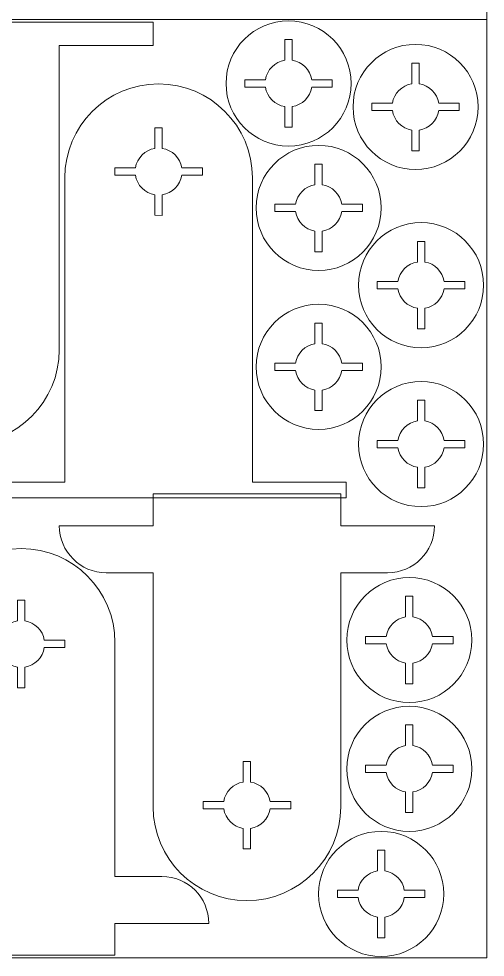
# Model space of a CAD drawing. Header units: centimetres. Extents: x -226 to -75, y 0 to 222.
# Drawn here: x -140.81 to -125.89, y 162.27 to 192.27 of the extents above; entities that cross this region are included whole.
import ezdxf

# ---------------------------------------------------------------- set-up
doc = ezdxf.new("R2010")
doc.units = ezdxf.units.CM
doc.header["$MEASUREMENT"] = 0
doc.layers.add('layer 1', color=7, linetype='Continuous')

msp = doc.modelspace()

# ---------------------------------------------------------------- linework, layer by layer
at = {"layer": 'layer 1', "color": 250, "lineweight": 20}
for points in [[(-175.83724, 192.24642), (-125.83724, 192.24642), (-125.83724, 222.24642), (-175.83724, 222.24642), (-175.83724, 192.24642)], [(-175.83724, 162.24642), (-125.83724, 162.24642), (-125.83724, 192.24642), (-175.83724, 192.24642), (-175.83724, 162.24642)]]:
    msp.add_lwpolyline(points, close=True, dxfattribs=at)
at = {"layer": 'layer 1', "color": 1, "lineweight": 9}
for points, knots in [([(-145.51626, 190.66516), (-145.51626, 190.66516), (-145.51626, 189.16515), (-145.51626, 189.16515), (-145.51626, 189.16515), (-145.51626, 189.16515), (-145.51626, 181.68349), (-145.51626, 181.68349), (-145.51626, 181.68349), (-145.51626, 180.02663), (-144.17316, 178.6835), (-142.51627, 178.6835), (-142.51627, 178.6835), (-140.85939, 178.6835), (-139.5163, 180.02663), (-139.5163, 181.68349), (-139.5163, 181.68349), (-139.5163, 181.68349), (-139.5163, 189.16515), (-139.5163, 189.16515), (-139.5163, 189.16515), (-139.5163, 189.16515), (-139.5163, 190.66516), (-139.5163, 190.66516), (-139.5163, 190.66516), (-139.5163, 190.66516), (-139.5163, 191.41517), (-139.5163, 191.41517), (-139.5163, 191.41517), (-139.5163, 191.41517), (-136.51631, 191.41517), (-136.51631, 191.41517), (-136.51631, 191.41517), (-136.51631, 191.41517), (-136.51631, 192.16517), (-136.51631, 192.16517), (-136.51631, 192.16517), (-136.51631, 192.16517), (-148.51653, 192.16517), (-148.51653, 192.16517), (-148.51653, 192.16517), (-148.51653, 192.16517), (-148.51653, 191.41517), (-148.51653, 191.41517), (-148.51653, 191.41517), (-148.51653, 191.41517), (-145.51626, 191.41517), (-145.51626, 191.41517), (-145.51626, 191.41517), (-145.51626, 191.41517), (-145.51626, 190.66516), (-145.51626, 190.66516)], [0, 0, 0, 0, 0.07142857, 0.07142857, 0.07142857, 0.07142857, 0.14285714, 0.14285714, 0.14285714, 0.14285714, 0.21428571, 0.21428571, 0.21428571, 0.21428571, 0.28571429, 0.28571429, 0.28571429, 0.28571429, 0.35714286, 0.35714286, 0.35714286, 0.35714286, 0.42857143, 0.42857143, 0.42857143, 0.42857143, 0.5, 0.5, 0.5, 0.5, 0.57142857, 0.57142857, 0.57142857, 0.57142857, 0.64285714, 0.64285714, 0.64285714, 0.64285714, 0.71428571, 0.71428571, 0.71428571, 0.71428571, 0.78571429, 0.78571429, 0.78571429, 0.78571429, 0.85714286, 0.85714286, 0.85714286, 0.85714286, 1, 1, 1, 1]), ([(-126.11873, 189.45056), (-126.11873, 190.55514), (-127.01426, 191.45063), (-128.11873, 191.45063), (-128.11873, 191.45063), (-129.22332, 191.45063), (-130.1187, 190.55514), (-130.1187, 189.45049), (-130.1187, 189.45049), (-130.11877, 188.34591), (-129.22332, 187.45049), (-128.11873, 187.45049), (-128.11873, 187.45049), (-127.01419, 187.45049), (-126.11873, 188.34598), (-126.11873, 189.45056)], [0, 0, 0, 0, 0.2, 0.2, 0.2, 0.2, 0.4, 0.4, 0.4, 0.4, 0.6, 0.6, 0.6, 0.6, 1, 1, 1, 1]), ([(-128.00203, 188.05047), (-128.00203, 188.05047), (-128.00203, 188.71048), (-128.00203, 188.71048), (-128.00203, 188.71048), (-127.6815, 188.76072), (-127.42891, 189.01331), (-127.37868, 189.33384), (-127.37868, 189.33384), (-127.37868, 189.33384), (-126.71888, 189.33384), (-126.71888, 189.33384), (-126.71888, 189.33384), (-126.71888, 189.33384), (-126.71881, 189.56713), (-126.71881, 189.56713), (-126.71881, 189.56713), (-126.71881, 189.56713), (-127.37868, 189.56713), (-127.37868, 189.56713), (-127.37868, 189.56713), (-127.42891, 189.88774), (-127.6815, 190.14033), (-128.00196, 190.19042), (-128.00196, 190.19042), (-128.00196, 190.19042), (-128.00189, 190.8505), (-128.00189, 190.8505), (-128.00189, 190.8505), (-128.00189, 190.8505), (-128.23526, 190.8505), (-128.23526, 190.8505), (-128.23526, 190.8505), (-128.23526, 190.8505), (-128.23533, 190.19042), (-128.23533, 190.19042), (-128.23533, 190.19042), (-128.55593, 190.1404), (-128.80838, 189.88767), (-128.85868, 189.56713), (-128.85868, 189.56713), (-128.85868, 189.56713), (-129.5187, 189.56713), (-129.5187, 189.56713), (-129.5187, 189.56713), (-129.5187, 189.56713), (-129.51863, 189.33384), (-129.51863, 189.33384), (-129.51863, 189.33384), (-129.51863, 189.33384), (-128.85861, 189.33384), (-128.85861, 189.33384), (-128.85861, 189.33384), (-128.80838, 189.01331), (-128.55579, 188.76072), (-128.2354, 188.71055), (-128.2354, 188.71055), (-128.2354, 188.71055), (-128.2354, 188.05047), (-128.2354, 188.05047), (-128.2354, 188.05047), (-128.2354, 188.05047), (-128.00203, 188.05047), (-128.00203, 188.05047)], [0, 0, 0, 0, 0.05882353, 0.05882353, 0.05882353, 0.05882353, 0.11764706, 0.11764706, 0.11764706, 0.11764706, 0.17647059, 0.17647059, 0.17647059, 0.17647059, 0.23529412, 0.23529412, 0.23529412, 0.23529412, 0.29411765, 0.29411765, 0.29411765, 0.29411765, 0.35294118, 0.35294118, 0.35294118, 0.35294118, 0.41176471, 0.41176471, 0.41176471, 0.41176471, 0.47058824, 0.47058824, 0.47058824, 0.47058824, 0.52941176, 0.52941176, 0.52941176, 0.52941176, 0.58823529, 0.58823529, 0.58823529, 0.58823529, 0.64705882, 0.64705882, 0.64705882, 0.64705882, 0.70588235, 0.70588235, 0.70588235, 0.70588235, 0.76470588, 0.76470588, 0.76470588, 0.76470588, 0.82352941, 0.82352941, 0.82352941, 0.82352941, 0.88235294, 0.88235294, 0.88235294, 0.88235294, 1, 1, 1, 1]), ([(-133.33807, 178.20351), (-133.33807, 178.20351), (-133.33807, 179.70352), (-133.33807, 179.70352), (-133.33807, 179.70352), (-133.33807, 179.70352), (-133.33807, 187.1853), (-133.33807, 187.1853), (-133.33807, 187.1853), (-133.33807, 188.84207), (-134.68124, 190.18528), (-136.33806, 190.18528), (-136.33806, 190.18528), (-137.99495, 190.18528), (-139.33804, 188.84207), (-139.33804, 187.1853), (-139.33804, 187.1853), (-139.33804, 187.1853), (-139.33804, 179.70352), (-139.33804, 179.70352), (-139.33804, 179.70352), (-139.33804, 179.70352), (-139.33804, 178.20351), (-139.33804, 178.20351), (-139.33804, 178.20351), (-139.33804, 178.20351), (-139.33804, 177.45357), (-139.33804, 177.45357), (-139.33804, 177.45357), (-139.33804, 177.45357), (-142.33809, 177.45357), (-142.33809, 177.45357), (-142.33809, 177.45357), (-142.33809, 177.45357), (-142.33809, 176.95355), (-142.33809, 176.95355), (-142.33809, 176.95355), (-142.33809, 176.95355), (-130.33781, 176.95355), (-130.33781, 176.95355), (-130.33781, 176.95355), (-130.33781, 176.95355), (-130.33781, 177.4535), (-130.33781, 177.4535), (-130.33781, 177.4535), (-130.33781, 177.4535), (-133.33807, 177.45357), (-133.33807, 177.45357), (-133.33807, 177.45357), (-133.33807, 177.45357), (-133.33807, 178.20351), (-133.33807, 178.20351)], [0, 0, 0, 0, 0.07142857, 0.07142857, 0.07142857, 0.07142857, 0.14285714, 0.14285714, 0.14285714, 0.14285714, 0.21428571, 0.21428571, 0.21428571, 0.21428571, 0.28571429, 0.28571429, 0.28571429, 0.28571429, 0.35714286, 0.35714286, 0.35714286, 0.35714286, 0.42857143, 0.42857143, 0.42857143, 0.42857143, 0.5, 0.5, 0.5, 0.5, 0.57142857, 0.57142857, 0.57142857, 0.57142857, 0.64285714, 0.64285714, 0.64285714, 0.64285714, 0.71428571, 0.71428571, 0.71428571, 0.71428571, 0.78571429, 0.78571429, 0.78571429, 0.78571429, 0.85714286, 0.85714286, 0.85714286, 0.85714286, 1, 1, 1, 1]), ([(-137.73806, 187.26851), (-137.73806, 187.26851), (-137.07811, 187.26851), (-137.07811, 187.26851), (-137.07811, 187.26851), (-137.02788, 186.94798), (-136.77529, 186.69543), (-136.45469, 186.64516), (-136.45469, 186.64516), (-136.45469, 186.64516), (-136.45469, 185.98536), (-136.45469, 185.98536), (-136.45469, 185.98536), (-136.45469, 185.98536), (-136.22146, 185.98529), (-136.22146, 185.98529), (-136.22146, 185.98529), (-136.22146, 185.98529), (-136.22146, 186.64519), (-136.22146, 186.64519), (-136.22146, 186.64519), (-135.90079, 186.69539), (-135.6482, 186.94798), (-135.59811, 187.26843), (-135.59811, 187.26843), (-135.59811, 187.26843), (-134.93809, 187.2684), (-134.93809, 187.2684), (-134.93809, 187.2684), (-134.93809, 187.2684), (-134.93809, 187.50176), (-134.93809, 187.50176), (-134.93809, 187.50176), (-134.93809, 187.50176), (-135.59811, 187.5018), (-135.59811, 187.5018), (-135.59811, 187.5018), (-135.6482, 187.8224), (-135.90093, 188.07488), (-136.22146, 188.12516), (-136.22146, 188.12516), (-136.22146, 188.12516), (-136.22146, 188.78517), (-136.22146, 188.78517), (-136.22146, 188.78517), (-136.22146, 188.78517), (-136.45469, 188.7851), (-136.45469, 188.7851), (-136.45469, 188.7851), (-136.45469, 188.7851), (-136.45476, 188.12508), (-136.45476, 188.12508), (-136.45476, 188.12508), (-136.77529, 188.07488), (-137.02788, 187.8223), (-137.07797, 187.50187), (-137.07797, 187.50187), (-137.07797, 187.50187), (-137.73813, 187.50187), (-137.73813, 187.50187), (-137.73813, 187.50187), (-137.73813, 187.50187), (-137.73806, 187.26851), (-137.73806, 187.26851)], [0, 0, 0, 0, 0.05882353, 0.05882353, 0.05882353, 0.05882353, 0.11764706, 0.11764706, 0.11764706, 0.11764706, 0.17647059, 0.17647059, 0.17647059, 0.17647059, 0.23529412, 0.23529412, 0.23529412, 0.23529412, 0.29411765, 0.29411765, 0.29411765, 0.29411765, 0.35294118, 0.35294118, 0.35294118, 0.35294118, 0.41176471, 0.41176471, 0.41176471, 0.41176471, 0.47058824, 0.47058824, 0.47058824, 0.47058824, 0.52941176, 0.52941176, 0.52941176, 0.52941176, 0.58823529, 0.58823529, 0.58823529, 0.58823529, 0.64705882, 0.64705882, 0.64705882, 0.64705882, 0.70588235, 0.70588235, 0.70588235, 0.70588235, 0.76470588, 0.76470588, 0.76470588, 0.76470588, 0.82352941, 0.82352941, 0.82352941, 0.82352941, 0.88235294, 0.88235294, 0.88235294, 0.88235294, 1, 1, 1, 1]), ([(-129.21877, 186.22217), (-129.21877, 187.32671), (-130.11429, 188.2222), (-131.21877, 188.2222), (-131.21877, 188.2222), (-132.32334, 188.2222), (-133.21873, 187.32671), (-133.21873, 186.2221), (-133.21873, 186.2221), (-133.2188, 185.11752), (-132.32334, 184.2221), (-131.21877, 184.22206), (-131.21877, 184.22206), (-130.11422, 184.22206), (-129.21877, 185.11759), (-129.21877, 186.22217)], [0, 0, 0, 0, 0.2, 0.2, 0.2, 0.2, 0.4, 0.4, 0.4, 0.4, 0.6, 0.6, 0.6, 0.6, 1, 1, 1, 1]), ([(-131.10207, 184.82209), (-131.10207, 184.82209), (-131.10207, 185.4821), (-131.10207, 185.4821), (-131.10207, 185.4821), (-130.78154, 185.53233), (-130.52895, 185.78492), (-130.47871, 186.10546), (-130.47871, 186.10546), (-130.47871, 186.10546), (-129.81891, 186.10546), (-129.81891, 186.10546), (-129.81891, 186.10546), (-129.81891, 186.10546), (-129.81884, 186.33875), (-129.81884, 186.33875), (-129.81884, 186.33875), (-129.81884, 186.33875), (-130.47871, 186.33875), (-130.47871, 186.33875), (-130.47871, 186.33875), (-130.52895, 186.65935), (-130.78154, 186.91194), (-131.102, 186.96204), (-131.102, 186.96204), (-131.102, 186.96204), (-131.10193, 187.62211), (-131.10193, 187.62211), (-131.10193, 187.62211), (-131.10193, 187.62211), (-131.33528, 187.62211), (-131.33528, 187.62211), (-131.33528, 187.62211), (-131.33528, 187.62211), (-131.33535, 186.96204), (-131.33535, 186.96204), (-131.33535, 186.96204), (-131.65596, 186.91201), (-131.9084, 186.65928), (-131.95871, 186.33875), (-131.95871, 186.33875), (-131.95871, 186.33875), (-132.61872, 186.33875), (-132.61872, 186.33875), (-132.61872, 186.33875), (-132.61872, 186.33875), (-132.61865, 186.10546), (-132.61865, 186.10546), (-132.61865, 186.10546), (-132.61865, 186.10546), (-131.95864, 186.10546), (-131.95864, 186.10546), (-131.95864, 186.10546), (-131.9084, 185.78492), (-131.65581, 185.53233), (-131.33542, 185.48217), (-131.33542, 185.48217), (-131.33542, 185.48217), (-131.33542, 184.82209), (-131.33542, 184.82209), (-131.33542, 184.82209), (-131.33542, 184.82209), (-131.10207, 184.82209), (-131.10207, 184.82209)], [0, 0, 0, 0, 0.05882353, 0.05882353, 0.05882353, 0.05882353, 0.11764706, 0.11764706, 0.11764706, 0.11764706, 0.17647059, 0.17647059, 0.17647059, 0.17647059, 0.23529412, 0.23529412, 0.23529412, 0.23529412, 0.29411765, 0.29411765, 0.29411765, 0.29411765, 0.35294118, 0.35294118, 0.35294118, 0.35294118, 0.41176471, 0.41176471, 0.41176471, 0.41176471, 0.47058824, 0.47058824, 0.47058824, 0.47058824, 0.52941176, 0.52941176, 0.52941176, 0.52941176, 0.58823529, 0.58823529, 0.58823529, 0.58823529, 0.64705882, 0.64705882, 0.64705882, 0.64705882, 0.70588235, 0.70588235, 0.70588235, 0.70588235, 0.76470588, 0.76470588, 0.76470588, 0.76470588, 0.82352941, 0.82352941, 0.82352941, 0.82352941, 0.88235294, 0.88235294, 0.88235294, 0.88235294, 1, 1, 1, 1]), ([(-125.9422, 183.75359), (-125.9422, 184.85814), (-126.83773, 185.75363), (-127.9422, 185.75363), (-127.9422, 185.75363), (-129.04679, 185.75363), (-129.94217, 184.85814), (-129.94217, 183.75352), (-129.94217, 183.75352), (-129.94224, 182.64894), (-129.04679, 181.75352), (-127.9422, 181.75348), (-127.9422, 181.75348), (-126.83766, 181.75348), (-125.9422, 182.64901), (-125.9422, 183.75359)], [0, 0, 0, 0, 0.2, 0.2, 0.2, 0.2, 0.4, 0.4, 0.4, 0.4, 0.6, 0.6, 0.6, 0.6, 1, 1, 1, 1]), ([(-127.8255, 182.3535), (-127.8255, 182.3535), (-127.8255, 183.01351), (-127.8255, 183.01351), (-127.8255, 183.01351), (-127.50497, 183.06375), (-127.25238, 183.31634), (-127.20215, 183.63687), (-127.20215, 183.63687), (-127.20215, 183.63687), (-126.54235, 183.63687), (-126.54235, 183.63687), (-126.54235, 183.63687), (-126.54235, 183.63687), (-126.54228, 183.87016), (-126.54228, 183.87016), (-126.54228, 183.87016), (-126.54228, 183.87016), (-127.20215, 183.87016), (-127.20215, 183.87016), (-127.20215, 183.87016), (-127.25238, 184.19077), (-127.50497, 184.44336), (-127.82543, 184.49345), (-127.82543, 184.49345), (-127.82543, 184.49345), (-127.82536, 185.15353), (-127.82536, 185.15353), (-127.82536, 185.15353), (-127.82536, 185.15353), (-128.05873, 185.15353), (-128.05873, 185.15353), (-128.05873, 185.15353), (-128.05873, 185.15353), (-128.0588, 184.49345), (-128.0588, 184.49345), (-128.0588, 184.49345), (-128.3794, 184.44343), (-128.63185, 184.1907), (-128.68215, 183.87016), (-128.68215, 183.87016), (-128.68215, 183.87016), (-129.34217, 183.87016), (-129.34217, 183.87016), (-129.34217, 183.87016), (-129.34217, 183.87016), (-129.3421, 183.63687), (-129.3421, 183.63687), (-129.3421, 183.63687), (-129.3421, 183.63687), (-128.68208, 183.63687), (-128.68208, 183.63687), (-128.68208, 183.63687), (-128.63185, 183.31634), (-128.37926, 183.06375), (-128.05887, 183.01358), (-128.05887, 183.01358), (-128.05887, 183.01358), (-128.05887, 182.3535), (-128.05887, 182.3535), (-128.05887, 182.3535), (-128.05887, 182.3535), (-127.8255, 182.3535), (-127.8255, 182.3535)], [0, 0, 0, 0, 0.05882353, 0.05882353, 0.05882353, 0.05882353, 0.11764706, 0.11764706, 0.11764706, 0.11764706, 0.17647059, 0.17647059, 0.17647059, 0.17647059, 0.23529412, 0.23529412, 0.23529412, 0.23529412, 0.29411765, 0.29411765, 0.29411765, 0.29411765, 0.35294118, 0.35294118, 0.35294118, 0.35294118, 0.41176471, 0.41176471, 0.41176471, 0.41176471, 0.47058824, 0.47058824, 0.47058824, 0.47058824, 0.52941176, 0.52941176, 0.52941176, 0.52941176, 0.58823529, 0.58823529, 0.58823529, 0.58823529, 0.64705882, 0.64705882, 0.64705882, 0.64705882, 0.70588235, 0.70588235, 0.70588235, 0.70588235, 0.76470588, 0.76470588, 0.76470588, 0.76470588, 0.82352941, 0.82352941, 0.82352941, 0.82352941, 0.88235294, 0.88235294, 0.88235294, 0.88235294, 1, 1, 1, 1]), ([(-129.21877, 181.14148), (-129.21877, 182.24606), (-130.11429, 183.14155), (-131.21877, 183.14155), (-131.21877, 183.14155), (-132.32334, 183.14155), (-133.21873, 182.24606), (-133.21873, 181.14141), (-133.21873, 181.14141), (-133.2188, 180.03683), (-132.32334, 179.14141), (-131.21877, 179.14141), (-131.21877, 179.14141), (-130.11422, 179.14141), (-129.21877, 180.0369), (-129.21877, 181.14148)], [0, 0, 0, 0, 0.2, 0.2, 0.2, 0.2, 0.4, 0.4, 0.4, 0.4, 0.6, 0.6, 0.6, 0.6, 1, 1, 1, 1]), ([(-131.10207, 179.74139), (-131.10207, 179.74139), (-131.10207, 180.40141), (-131.10207, 180.40141), (-131.10207, 180.40141), (-130.78154, 180.45164), (-130.52895, 180.70423), (-130.47871, 181.02476), (-130.47871, 181.02476), (-130.47871, 181.02476), (-129.81891, 181.02476), (-129.81891, 181.02476), (-129.81891, 181.02476), (-129.81891, 181.02476), (-129.81884, 181.25806), (-129.81884, 181.25806), (-129.81884, 181.25806), (-129.81884, 181.25806), (-130.47871, 181.25806), (-130.47871, 181.25806), (-130.47871, 181.25806), (-130.52895, 181.57866), (-130.78154, 181.83125), (-131.102, 181.88134), (-131.102, 181.88134), (-131.102, 181.88134), (-131.10193, 182.54143), (-131.10193, 182.54143), (-131.10193, 182.54143), (-131.10193, 182.54143), (-131.33528, 182.54143), (-131.33528, 182.54143), (-131.33528, 182.54143), (-131.33528, 182.54143), (-131.33535, 181.88134), (-131.33535, 181.88134), (-131.33535, 181.88134), (-131.65596, 181.83132), (-131.9084, 181.57859), (-131.95871, 181.25806), (-131.95871, 181.25806), (-131.95871, 181.25806), (-132.61872, 181.25806), (-132.61872, 181.25806), (-132.61872, 181.25806), (-132.61872, 181.25806), (-132.61865, 181.02476), (-132.61865, 181.02476), (-132.61865, 181.02476), (-132.61865, 181.02476), (-131.95864, 181.02476), (-131.95864, 181.02476), (-131.95864, 181.02476), (-131.9084, 180.70423), (-131.65581, 180.45164), (-131.33542, 180.40148), (-131.33542, 180.40148), (-131.33542, 180.40148), (-131.33542, 179.74139), (-131.33542, 179.74139), (-131.33542, 179.74139), (-131.33542, 179.74139), (-131.10207, 179.74139), (-131.10207, 179.74139)], [0, 0, 0, 0, 0.05882353, 0.05882353, 0.05882353, 0.05882353, 0.11764706, 0.11764706, 0.11764706, 0.11764706, 0.17647059, 0.17647059, 0.17647059, 0.17647059, 0.23529412, 0.23529412, 0.23529412, 0.23529412, 0.29411765, 0.29411765, 0.29411765, 0.29411765, 0.35294118, 0.35294118, 0.35294118, 0.35294118, 0.41176471, 0.41176471, 0.41176471, 0.41176471, 0.47058824, 0.47058824, 0.47058824, 0.47058824, 0.52941176, 0.52941176, 0.52941176, 0.52941176, 0.58823529, 0.58823529, 0.58823529, 0.58823529, 0.64705882, 0.64705882, 0.64705882, 0.64705882, 0.70588235, 0.70588235, 0.70588235, 0.70588235, 0.76470588, 0.76470588, 0.76470588, 0.76470588, 0.82352941, 0.82352941, 0.82352941, 0.82352941, 0.88235294, 0.88235294, 0.88235294, 0.88235294, 1, 1, 1, 1]), ([(-125.9422, 178.67293), (-125.9422, 179.77744), (-126.83773, 180.67294), (-127.9422, 180.67294), (-127.9422, 180.67294), (-129.04679, 180.67294), (-129.94217, 179.77744), (-129.94217, 178.67286), (-129.94217, 178.67286), (-129.94224, 177.56828), (-129.04679, 176.67287), (-127.9422, 176.6728), (-127.9422, 176.6728), (-126.83766, 176.6728), (-125.9422, 177.56835), (-125.9422, 178.67293)], [0, 0, 0, 0, 0.2, 0.2, 0.2, 0.2, 0.4, 0.4, 0.4, 0.4, 0.6, 0.6, 0.6, 0.6, 1, 1, 1, 1]), ([(-127.8255, 177.27286), (-127.8255, 177.27286), (-127.8255, 177.93286), (-127.8255, 177.93286), (-127.8255, 177.93286), (-127.50497, 177.98309), (-127.25238, 178.23568), (-127.20215, 178.55622), (-127.20215, 178.55622), (-127.20215, 178.55622), (-126.54235, 178.55622), (-126.54235, 178.55622), (-126.54235, 178.55622), (-126.54235, 178.55622), (-126.54228, 178.78951), (-126.54228, 178.78951), (-126.54228, 178.78951), (-126.54228, 178.78951), (-127.20215, 178.78951), (-127.20215, 178.78951), (-127.20215, 178.78951), (-127.25238, 179.11011), (-127.50497, 179.3627), (-127.82543, 179.4128), (-127.82543, 179.4128), (-127.82543, 179.4128), (-127.82536, 180.07288), (-127.82536, 180.07288), (-127.82536, 180.07288), (-127.82536, 180.07288), (-128.05873, 180.07288), (-128.05873, 180.07288), (-128.05873, 180.07288), (-128.05873, 180.07288), (-128.0588, 179.4128), (-128.0588, 179.4128), (-128.0588, 179.4128), (-128.3794, 179.36277), (-128.63185, 179.11004), (-128.68215, 178.78951), (-128.68215, 178.78951), (-128.68215, 178.78951), (-129.34217, 178.78951), (-129.34217, 178.78951), (-129.34217, 178.78951), (-129.34217, 178.78951), (-129.3421, 178.55622), (-129.3421, 178.55622), (-129.3421, 178.55622), (-129.3421, 178.55622), (-128.68208, 178.55622), (-128.68208, 178.55622), (-128.68208, 178.55622), (-128.63185, 178.23568), (-128.37926, 177.98309), (-128.05887, 177.93293), (-128.05887, 177.93293), (-128.05887, 177.93293), (-128.05887, 177.27286), (-128.05887, 177.27286), (-128.05887, 177.27286), (-128.05887, 177.27286), (-127.8255, 177.27286), (-127.8255, 177.27286)], [0, 0, 0, 0, 0.05882353, 0.05882353, 0.05882353, 0.05882353, 0.11764706, 0.11764706, 0.11764706, 0.11764706, 0.17647059, 0.17647059, 0.17647059, 0.17647059, 0.23529412, 0.23529412, 0.23529412, 0.23529412, 0.29411765, 0.29411765, 0.29411765, 0.29411765, 0.35294118, 0.35294118, 0.35294118, 0.35294118, 0.41176471, 0.41176471, 0.41176471, 0.41176471, 0.47058824, 0.47058824, 0.47058824, 0.47058824, 0.52941176, 0.52941176, 0.52941176, 0.52941176, 0.58823529, 0.58823529, 0.58823529, 0.58823529, 0.64705882, 0.64705882, 0.64705882, 0.64705882, 0.70588235, 0.70588235, 0.70588235, 0.70588235, 0.76470588, 0.76470588, 0.76470588, 0.76470588, 0.82352941, 0.82352941, 0.82352941, 0.82352941, 0.88235294, 0.88235294, 0.88235294, 0.88235294, 1, 1, 1, 1]), ([(-136.51265, 167.07879), (-136.51265, 167.07879), (-136.51265, 174.56057), (-136.51265, 174.56057), (-136.51265, 174.56057), (-136.51265, 174.56057), (-138.01269, 174.56057), (-138.01269, 174.56057), (-138.01269, 174.56057), (-138.84126, 174.56057), (-139.51285, 175.23208), (-139.51285, 176.06065), (-139.51285, 176.06065), (-139.51285, 176.06065), (-136.51265, 176.06065), (-136.51265, 176.06065), (-136.51265, 176.06065), (-136.51265, 176.06065), (-136.51265, 177.07884), (-136.51265, 177.07884), (-136.51265, 177.07884), (-136.51265, 177.07884), (-130.51268, 177.07884), (-130.51268, 177.07884), (-130.51268, 177.07884), (-130.51268, 177.07884), (-130.51268, 176.06065), (-130.51268, 176.06065), (-130.51268, 176.06065), (-130.51268, 176.06065), (-127.51227, 176.06065), (-127.51227, 176.06065), (-127.51227, 176.06065), (-127.51227, 175.23208), (-128.18393, 174.56057), (-129.01253, 174.56057), (-129.01253, 174.56057), (-129.01253, 174.56057), (-130.51268, 174.56057), (-130.51268, 174.56057), (-130.51268, 174.56057), (-130.51268, 174.56057), (-130.51268, 167.07887), (-130.51268, 167.07887), (-130.51268, 167.07887), (-130.51268, 165.42204), (-131.85577, 164.07895), (-133.51266, 164.07895), (-133.51266, 164.07895), (-135.16955, 164.07895), (-136.51265, 165.42204), (-136.51265, 167.07879)], [0, 0, 0, 0, 0.07142857, 0.07142857, 0.07142857, 0.07142857, 0.14285714, 0.14285714, 0.14285714, 0.14285714, 0.21428571, 0.21428571, 0.21428571, 0.21428571, 0.28571429, 0.28571429, 0.28571429, 0.28571429, 0.35714286, 0.35714286, 0.35714286, 0.35714286, 0.42857143, 0.42857143, 0.42857143, 0.42857143, 0.5, 0.5, 0.5, 0.5, 0.57142857, 0.57142857, 0.57142857, 0.57142857, 0.64285714, 0.64285714, 0.64285714, 0.64285714, 0.71428571, 0.71428571, 0.71428571, 0.71428571, 0.78571429, 0.78571429, 0.78571429, 0.78571429, 0.85714286, 0.85714286, 0.85714286, 0.85714286, 1, 1, 1, 1]), ([(-137.73298, 172.33386), (-137.73298, 172.33386), (-137.73298, 164.85209), (-137.73298, 164.85209), (-137.73298, 164.85209), (-137.73298, 164.85209), (-136.23297, 164.85209), (-136.23297, 164.85209), (-136.23297, 164.85209), (-135.40457, 164.85209), (-134.73299, 164.18058), (-134.73299, 163.35215), (-134.73299, 163.35215), (-134.73299, 163.35215), (-137.73298, 163.35215), (-137.73298, 163.35215), (-137.73298, 163.35215), (-137.73298, 163.35215), (-137.73298, 162.33393), (-137.73298, 162.33393), (-137.73298, 162.33393), (-137.73298, 162.33393), (-143.73315, 162.33393), (-143.73315, 162.33393), (-143.73315, 162.33393), (-143.73315, 162.33393), (-143.73315, 163.35215), (-143.73315, 163.35215), (-143.73315, 163.35215), (-143.73315, 163.35215), (-146.73356, 163.35215), (-146.73356, 163.35215), (-146.73356, 163.35215), (-146.73356, 164.18058), (-146.06191, 164.85209), (-145.23327, 164.85209), (-145.23327, 164.85209), (-145.23327, 164.85209), (-143.73315, 164.85209), (-143.73315, 164.85209), (-143.73315, 164.85209), (-143.73315, 164.85209), (-143.73308, 172.33379), (-143.73308, 172.33379), (-143.73308, 172.33379), (-143.73308, 173.99069), (-142.38992, 175.33378), (-140.73303, 175.33378), (-140.73303, 175.33378), (-139.07614, 175.33378), (-137.73298, 173.99069), (-137.73298, 172.33386)], [0, 0, 0, 0, 0.07142857, 0.07142857, 0.07142857, 0.07142857, 0.14285714, 0.14285714, 0.14285714, 0.14285714, 0.21428571, 0.21428571, 0.21428571, 0.21428571, 0.28571429, 0.28571429, 0.28571429, 0.28571429, 0.35714286, 0.35714286, 0.35714286, 0.35714286, 0.42857143, 0.42857143, 0.42857143, 0.42857143, 0.5, 0.5, 0.5, 0.5, 0.57142857, 0.57142857, 0.57142857, 0.57142857, 0.64285714, 0.64285714, 0.64285714, 0.64285714, 0.71428571, 0.71428571, 0.71428571, 0.71428571, 0.78571429, 0.78571429, 0.78571429, 0.78571429, 0.85714286, 0.85714286, 0.85714286, 0.85714286, 1, 1, 1, 1]), ([(-126.31876, 172.40924), (-126.31876, 173.51383), (-127.21428, 174.40932), (-128.31876, 174.40932), (-128.31876, 174.40932), (-129.42334, 174.40932), (-130.31873, 173.51383), (-130.31873, 172.40917), (-130.31873, 172.40917), (-130.3188, 171.30466), (-129.42334, 170.40924), (-128.31876, 170.40917), (-128.31876, 170.40917), (-127.21421, 170.40917), (-126.31876, 171.30466), (-126.31876, 172.40924)], [0, 0, 0, 0, 0.2, 0.2, 0.2, 0.2, 0.4, 0.4, 0.4, 0.4, 0.6, 0.6, 0.6, 0.6, 1, 1, 1, 1]), ([(-128.20206, 171.00916), (-128.20206, 171.00916), (-128.20206, 171.66917), (-128.20206, 171.66917), (-128.20206, 171.66917), (-127.88153, 171.7194), (-127.62894, 171.97199), (-127.5787, 172.29253), (-127.5787, 172.29253), (-127.5787, 172.29253), (-126.9189, 172.29253), (-126.9189, 172.29253), (-126.9189, 172.29253), (-126.9189, 172.29253), (-126.91883, 172.52582), (-126.91883, 172.52582), (-126.91883, 172.52582), (-126.91883, 172.52582), (-127.5787, 172.52582), (-127.5787, 172.52582), (-127.5787, 172.52582), (-127.62894, 172.84642), (-127.88153, 173.09901), (-128.20199, 173.14911), (-128.20199, 173.14911), (-128.20199, 173.14911), (-128.20192, 173.80919), (-128.20192, 173.80919), (-128.20192, 173.80919), (-128.20192, 173.80919), (-128.43528, 173.80919), (-128.43528, 173.80919), (-128.43528, 173.80919), (-128.43528, 173.80919), (-128.43535, 173.14911), (-128.43535, 173.14911), (-128.43535, 173.14911), (-128.75596, 173.09908), (-129.0084, 172.84635), (-129.05871, 172.52582), (-129.05871, 172.52582), (-129.05871, 172.52582), (-129.71872, 172.52582), (-129.71872, 172.52582), (-129.71872, 172.52582), (-129.71872, 172.52582), (-129.71865, 172.29253), (-129.71865, 172.29253), (-129.71865, 172.29253), (-129.71865, 172.29253), (-129.05864, 172.29253), (-129.05864, 172.29253), (-129.05864, 172.29253), (-129.0084, 171.97199), (-128.75581, 171.7194), (-128.43542, 171.66924), (-128.43542, 171.66924), (-128.43542, 171.66924), (-128.43542, 171.00916), (-128.43542, 171.00916), (-128.43542, 171.00916), (-128.43542, 171.00916), (-128.20206, 171.00916), (-128.20206, 171.00916)], [0, 0, 0, 0, 0.05882353, 0.05882353, 0.05882353, 0.05882353, 0.11764706, 0.11764706, 0.11764706, 0.11764706, 0.17647059, 0.17647059, 0.17647059, 0.17647059, 0.23529412, 0.23529412, 0.23529412, 0.23529412, 0.29411765, 0.29411765, 0.29411765, 0.29411765, 0.35294118, 0.35294118, 0.35294118, 0.35294118, 0.41176471, 0.41176471, 0.41176471, 0.41176471, 0.47058824, 0.47058824, 0.47058824, 0.47058824, 0.52941176, 0.52941176, 0.52941176, 0.52941176, 0.58823529, 0.58823529, 0.58823529, 0.58823529, 0.64705882, 0.64705882, 0.64705882, 0.64705882, 0.70588235, 0.70588235, 0.70588235, 0.70588235, 0.76470588, 0.76470588, 0.76470588, 0.76470588, 0.82352941, 0.82352941, 0.82352941, 0.82352941, 0.88235294, 0.88235294, 0.88235294, 0.88235294, 1, 1, 1, 1]), ([(-139.333, 172.16705), (-139.333, 172.16705), (-139.99301, 172.16705), (-139.99301, 172.16705), (-139.99301, 172.16705), (-140.04325, 171.84645), (-140.29584, 171.59393), (-140.61644, 171.5437), (-140.61644, 171.5437), (-140.61644, 171.5437), (-140.61644, 170.8839), (-140.61644, 170.8839), (-140.61644, 170.8839), (-140.61644, 170.8839), (-140.84973, 170.88382), (-140.84973, 170.88382), (-140.84973, 170.88382), (-140.84973, 170.88382), (-140.84973, 171.5437), (-140.84973, 171.5437), (-140.84973, 171.5437), (-141.17034, 171.59393), (-141.42292, 171.84652), (-141.47301, 172.16698), (-141.47301, 172.16698), (-141.47301, 172.16698), (-142.13309, 172.16691), (-142.13309, 172.16691), (-142.13309, 172.16691), (-142.13309, 172.16691), (-142.13309, 172.40028), (-142.13309, 172.40028), (-142.13309, 172.40028), (-142.13309, 172.40028), (-141.47301, 172.40035), (-141.47301, 172.40035), (-141.47301, 172.40035), (-141.42299, 172.72095), (-141.17027, 172.9734), (-140.84973, 173.0237), (-140.84973, 173.0237), (-140.84973, 173.0237), (-140.84973, 173.68379), (-140.84973, 173.68379), (-140.84973, 173.68379), (-140.84973, 173.68379), (-140.61644, 173.68372), (-140.61644, 173.68372), (-140.61644, 173.68372), (-140.61644, 173.68372), (-140.61637, 173.02363), (-140.61637, 173.02363), (-140.61637, 173.02363), (-140.29584, 172.9734), (-140.04325, 172.72081), (-139.99308, 172.40042), (-139.99308, 172.40042), (-139.99308, 172.40042), (-139.333, 172.40042), (-139.333, 172.40042), (-139.333, 172.40042), (-139.333, 172.40042), (-139.333, 172.16705), (-139.333, 172.16705)], [0, 0, 0, 0, 0.05882353, 0.05882353, 0.05882353, 0.05882353, 0.11764706, 0.11764706, 0.11764706, 0.11764706, 0.17647059, 0.17647059, 0.17647059, 0.17647059, 0.23529412, 0.23529412, 0.23529412, 0.23529412, 0.29411765, 0.29411765, 0.29411765, 0.29411765, 0.35294118, 0.35294118, 0.35294118, 0.35294118, 0.41176471, 0.41176471, 0.41176471, 0.41176471, 0.47058824, 0.47058824, 0.47058824, 0.47058824, 0.52941176, 0.52941176, 0.52941176, 0.52941176, 0.58823529, 0.58823529, 0.58823529, 0.58823529, 0.64705882, 0.64705882, 0.64705882, 0.64705882, 0.70588235, 0.70588235, 0.70588235, 0.70588235, 0.76470588, 0.76470588, 0.76470588, 0.76470588, 0.82352941, 0.82352941, 0.82352941, 0.82352941, 0.88235294, 0.88235294, 0.88235294, 0.88235294, 1, 1, 1, 1]), ([(-126.31868, 168.29353), (-126.31876, 169.39811), (-127.21421, 170.2936), (-128.31869, 170.2936), (-128.31869, 170.2936), (-129.42327, 170.2936), (-130.31873, 169.39811), (-130.31873, 168.29346), (-130.31873, 168.29346), (-130.3188, 167.18895), (-129.42327, 166.29353), (-128.31869, 166.29346), (-128.31869, 166.29346), (-127.21414, 166.29346), (-126.31876, 167.18895), (-126.31868, 168.29353)], [0, 0, 0, 0, 0.2, 0.2, 0.2, 0.2, 0.4, 0.4, 0.4, 0.4, 0.6, 0.6, 0.6, 0.6, 1, 1, 1, 1]), ([(-128.20199, 166.89345), (-128.20199, 166.89345), (-128.20199, 167.55345), (-128.20199, 167.55345), (-128.20199, 167.55345), (-127.88146, 167.60369), (-127.62894, 167.85628), (-127.57863, 168.17681), (-127.57863, 168.17681), (-127.57863, 168.17681), (-126.91883, 168.17681), (-126.91883, 168.17681), (-126.91883, 168.17681), (-126.91883, 168.17681), (-126.91876, 168.4101), (-126.91876, 168.4101), (-126.91876, 168.4101), (-126.91876, 168.4101), (-127.5787, 168.4101), (-127.5787, 168.4101), (-127.5787, 168.4101), (-127.62887, 168.73071), (-127.88146, 168.98329), (-128.20192, 169.03339), (-128.20192, 169.03339), (-128.20192, 169.03339), (-128.20192, 169.69347), (-128.20192, 169.69347), (-128.20192, 169.69347), (-128.20192, 169.69347), (-128.43528, 169.69347), (-128.43528, 169.69347), (-128.43528, 169.69347), (-128.43528, 169.69347), (-128.43528, 169.03339), (-128.43528, 169.03339), (-128.43528, 169.03339), (-128.75589, 168.98336), (-129.0084, 168.73063), (-129.05864, 168.4101), (-129.05864, 168.4101), (-129.05864, 168.4101), (-129.71865, 168.4101), (-129.71865, 168.4101), (-129.71865, 168.4101), (-129.71865, 168.4101), (-129.71858, 168.17681), (-129.71858, 168.17681), (-129.71858, 168.17681), (-129.71858, 168.17681), (-129.05857, 168.17681), (-129.05857, 168.17681), (-129.05857, 168.17681), (-129.0084, 167.85628), (-128.75582, 167.60369), (-128.43535, 167.55352), (-128.43535, 167.55352), (-128.43535, 167.55352), (-128.43535, 166.89345), (-128.43535, 166.89345), (-128.43535, 166.89345), (-128.43535, 166.89345), (-128.20199, 166.89345), (-128.20199, 166.89345)], [0, 0, 0, 0, 0.05882353, 0.05882353, 0.05882353, 0.05882353, 0.11764706, 0.11764706, 0.11764706, 0.11764706, 0.17647059, 0.17647059, 0.17647059, 0.17647059, 0.23529412, 0.23529412, 0.23529412, 0.23529412, 0.29411765, 0.29411765, 0.29411765, 0.29411765, 0.35294118, 0.35294118, 0.35294118, 0.35294118, 0.41176471, 0.41176471, 0.41176471, 0.41176471, 0.47058824, 0.47058824, 0.47058824, 0.47058824, 0.52941176, 0.52941176, 0.52941176, 0.52941176, 0.58823529, 0.58823529, 0.58823529, 0.58823529, 0.64705882, 0.64705882, 0.64705882, 0.64705882, 0.70588235, 0.70588235, 0.70588235, 0.70588235, 0.76470588, 0.76470588, 0.76470588, 0.76470588, 0.82352941, 0.82352941, 0.82352941, 0.82352941, 0.88235294, 0.88235294, 0.88235294, 0.88235294, 1, 1, 1, 1]), ([(-134.91262, 167.24554), (-134.91262, 167.24554), (-134.25268, 167.24554), (-134.25268, 167.24554), (-134.25268, 167.24554), (-134.20245, 167.56613), (-133.94986, 167.81865), (-133.62925, 167.86889), (-133.62925, 167.86889), (-133.62925, 167.86889), (-133.62925, 168.52869), (-133.62925, 168.52869), (-133.62925, 168.52869), (-133.62925, 168.52869), (-133.39596, 168.52876), (-133.39596, 168.52876), (-133.39596, 168.52876), (-133.39596, 168.52876), (-133.39596, 167.86889), (-133.39596, 167.86889), (-133.39596, 167.86889), (-133.07536, 167.81865), (-132.82277, 167.56606), (-132.77267, 167.24561), (-132.77267, 167.24561), (-132.77267, 167.24561), (-132.11259, 167.24568), (-132.11259, 167.24568), (-132.11259, 167.24568), (-132.11259, 167.24568), (-132.11259, 167.01232), (-132.11259, 167.01232), (-132.11259, 167.01232), (-132.11259, 167.01232), (-132.77267, 167.01225), (-132.77267, 167.01225), (-132.77267, 167.01225), (-132.8227, 166.69164), (-133.07543, 166.43919), (-133.39596, 166.38889), (-133.39596, 166.38889), (-133.39596, 166.38889), (-133.39596, 165.72895), (-133.39596, 165.72895), (-133.39596, 165.72895), (-133.39596, 165.72895), (-133.62925, 165.72902), (-133.62925, 165.72902), (-133.62925, 165.72902), (-133.62925, 165.72902), (-133.62925, 166.38896), (-133.62925, 166.38896), (-133.62925, 166.38896), (-133.94986, 166.43919), (-134.20245, 166.69178), (-134.25254, 167.01218), (-134.25254, 167.01218), (-134.25254, 167.01218), (-134.91269, 167.01218), (-134.91269, 167.01218), (-134.91269, 167.01218), (-134.91269, 167.01218), (-134.91262, 167.24554), (-134.91262, 167.24554)], [0, 0, 0, 0, 0.05882353, 0.05882353, 0.05882353, 0.05882353, 0.11764706, 0.11764706, 0.11764706, 0.11764706, 0.17647059, 0.17647059, 0.17647059, 0.17647059, 0.23529412, 0.23529412, 0.23529412, 0.23529412, 0.29411765, 0.29411765, 0.29411765, 0.29411765, 0.35294118, 0.35294118, 0.35294118, 0.35294118, 0.41176471, 0.41176471, 0.41176471, 0.41176471, 0.47058824, 0.47058824, 0.47058824, 0.47058824, 0.52941176, 0.52941176, 0.52941176, 0.52941176, 0.58823529, 0.58823529, 0.58823529, 0.58823529, 0.64705882, 0.64705882, 0.64705882, 0.64705882, 0.70588235, 0.70588235, 0.70588235, 0.70588235, 0.76470588, 0.76470588, 0.76470588, 0.76470588, 0.82352941, 0.82352941, 0.82352941, 0.82352941, 0.88235294, 0.88235294, 0.88235294, 0.88235294, 1, 1, 1, 1]), ([(-127.21876, 164.29164), (-127.21883, 165.39615), (-128.11429, 166.29165), (-129.21877, 166.29165), (-129.21877, 166.29165), (-130.32335, 166.29165), (-131.2188, 165.39615), (-131.2188, 164.29157), (-131.2188, 164.29157), (-131.21887, 163.18699), (-130.32335, 162.29157), (-129.21877, 162.2915), (-129.21877, 162.2915), (-128.11422, 162.2915), (-127.21883, 163.18706), (-127.21876, 164.29164)], [0, 0, 0, 0, 0.2, 0.2, 0.2, 0.2, 0.4, 0.4, 0.4, 0.4, 0.6, 0.6, 0.6, 0.6, 1, 1, 1, 1]), ([(-129.10207, 162.89156), (-129.10207, 162.89156), (-129.10207, 163.55157), (-129.10207, 163.55157), (-129.10207, 163.55157), (-128.78153, 163.6018), (-128.52901, 163.85439), (-128.47871, 164.17493), (-128.47871, 164.17493), (-128.47871, 164.17493), (-127.81891, 164.17493), (-127.81891, 164.17493), (-127.81891, 164.17493), (-127.81891, 164.17493), (-127.81884, 164.40822), (-127.81884, 164.40822), (-127.81884, 164.40822), (-127.81884, 164.40822), (-128.47878, 164.40822), (-128.47878, 164.40822), (-128.47878, 164.40822), (-128.52894, 164.72882), (-128.78153, 164.98141), (-129.102, 165.03151), (-129.102, 165.03151), (-129.102, 165.03151), (-129.102, 165.69159), (-129.102, 165.69159), (-129.102, 165.69159), (-129.102, 165.69159), (-129.33536, 165.69159), (-129.33536, 165.69159), (-129.33536, 165.69159), (-129.33536, 165.69159), (-129.33536, 165.03151), (-129.33536, 165.03151), (-129.33536, 165.03151), (-129.65596, 164.98148), (-129.90848, 164.72875), (-129.95872, 164.40822), (-129.95872, 164.40822), (-129.95872, 164.40822), (-130.61873, 164.40822), (-130.61873, 164.40822), (-130.61873, 164.40822), (-130.61873, 164.40822), (-130.61866, 164.17493), (-130.61866, 164.17493), (-130.61866, 164.17493), (-130.61866, 164.17493), (-129.95865, 164.17493), (-129.95865, 164.17493), (-129.95865, 164.17493), (-129.90848, 163.85439), (-129.65589, 163.6018), (-129.33543, 163.55164), (-129.33543, 163.55164), (-129.33543, 163.55164), (-129.33543, 162.89156), (-129.33543, 162.89156), (-129.33543, 162.89156), (-129.33543, 162.89156), (-129.10207, 162.89156), (-129.10207, 162.89156)], [0, 0, 0, 0, 0.05882353, 0.05882353, 0.05882353, 0.05882353, 0.11764706, 0.11764706, 0.11764706, 0.11764706, 0.17647059, 0.17647059, 0.17647059, 0.17647059, 0.23529412, 0.23529412, 0.23529412, 0.23529412, 0.29411765, 0.29411765, 0.29411765, 0.29411765, 0.35294118, 0.35294118, 0.35294118, 0.35294118, 0.41176471, 0.41176471, 0.41176471, 0.41176471, 0.47058824, 0.47058824, 0.47058824, 0.47058824, 0.52941176, 0.52941176, 0.52941176, 0.52941176, 0.58823529, 0.58823529, 0.58823529, 0.58823529, 0.64705882, 0.64705882, 0.64705882, 0.64705882, 0.70588235, 0.70588235, 0.70588235, 0.70588235, 0.76470588, 0.76470588, 0.76470588, 0.76470588, 0.82352941, 0.82352941, 0.82352941, 0.82352941, 0.88235294, 0.88235294, 0.88235294, 0.88235294, 1, 1, 1, 1])]:
    msp.add_open_spline(points, degree=3, knots=knots, dxfattribs=at)
at = {"layer": 'layer 1', "color": 242, "lineweight": 9}
for points, knots in [([(-130.18076, 190.20128), (-130.18076, 191.30586), (-131.07629, 192.20135), (-132.18076, 192.20135), (-132.18076, 192.20135), (-133.28535, 192.20135), (-134.18073, 191.30586), (-134.18073, 190.20121), (-134.18073, 190.20121), (-134.1808, 189.09663), (-133.28535, 188.20121), (-132.18076, 188.20121), (-132.18076, 188.20121), (-131.07622, 188.20121), (-130.18076, 189.0967), (-130.18076, 190.20128)], [0, 0, 0, 0, 0.2, 0.2, 0.2, 0.2, 0.4, 0.4, 0.4, 0.4, 0.6, 0.6, 0.6, 0.6, 1, 1, 1, 1]), ([(-132.06406, 188.80119), (-132.06406, 188.80119), (-132.06406, 189.4612), (-132.06406, 189.4612), (-132.06406, 189.4612), (-131.74353, 189.51144), (-131.49094, 189.76403), (-131.44071, 190.08456), (-131.44071, 190.08456), (-131.44071, 190.08456), (-130.78091, 190.08456), (-130.78091, 190.08456), (-130.78091, 190.08456), (-130.78091, 190.08456), (-130.78084, 190.31785), (-130.78084, 190.31785), (-130.78084, 190.31785), (-130.78084, 190.31785), (-131.44071, 190.31785), (-131.44071, 190.31785), (-131.44071, 190.31785), (-131.49094, 190.63846), (-131.74353, 190.89105), (-132.06399, 190.94114), (-132.06399, 190.94114), (-132.06399, 190.94114), (-132.06392, 191.60122), (-132.06392, 191.60122), (-132.06392, 191.60122), (-132.06392, 191.60122), (-132.29729, 191.60122), (-132.29729, 191.60122), (-132.29729, 191.60122), (-132.29729, 191.60122), (-132.29736, 190.94114), (-132.29736, 190.94114), (-132.29736, 190.94114), (-132.61796, 190.89112), (-132.87041, 190.63839), (-132.92071, 190.31785), (-132.92071, 190.31785), (-132.92071, 190.31785), (-133.58073, 190.31785), (-133.58073, 190.31785), (-133.58073, 190.31785), (-133.58073, 190.31785), (-133.58066, 190.08456), (-133.58066, 190.08456), (-133.58066, 190.08456), (-133.58066, 190.08456), (-132.92064, 190.08456), (-132.92064, 190.08456), (-132.92064, 190.08456), (-132.87041, 189.76403), (-132.61782, 189.51144), (-132.29743, 189.46127), (-132.29743, 189.46127), (-132.29743, 189.46127), (-132.29743, 188.80119), (-132.29743, 188.80119), (-132.29743, 188.80119), (-132.29743, 188.80119), (-132.06406, 188.80119), (-132.06406, 188.80119)], [0, 0, 0, 0, 0.05882353, 0.05882353, 0.05882353, 0.05882353, 0.11764706, 0.11764706, 0.11764706, 0.11764706, 0.17647059, 0.17647059, 0.17647059, 0.17647059, 0.23529412, 0.23529412, 0.23529412, 0.23529412, 0.29411765, 0.29411765, 0.29411765, 0.29411765, 0.35294118, 0.35294118, 0.35294118, 0.35294118, 0.41176471, 0.41176471, 0.41176471, 0.41176471, 0.47058824, 0.47058824, 0.47058824, 0.47058824, 0.52941176, 0.52941176, 0.52941176, 0.52941176, 0.58823529, 0.58823529, 0.58823529, 0.58823529, 0.64705882, 0.64705882, 0.64705882, 0.64705882, 0.70588235, 0.70588235, 0.70588235, 0.70588235, 0.76470588, 0.76470588, 0.76470588, 0.76470588, 0.82352941, 0.82352941, 0.82352941, 0.82352941, 0.88235294, 0.88235294, 0.88235294, 0.88235294, 1, 1, 1, 1])]:
    msp.add_open_spline(points, degree=3, knots=knots, dxfattribs=at)

doc.saveas('drawing.dxf')
